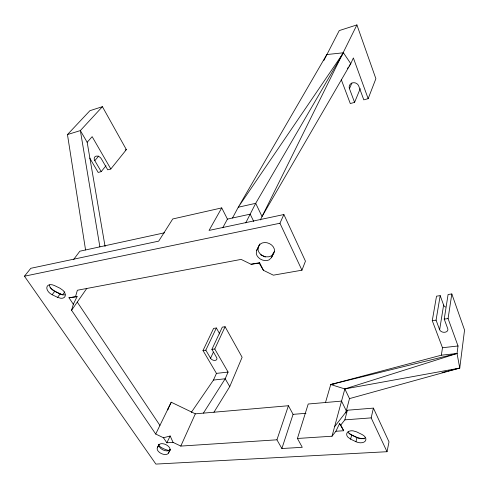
<?xml version="1.0" encoding="UTF-8"?>
<svg xmlns="http://www.w3.org/2000/svg" width="489" height="489" viewBox="0 0 489 489"><rect width="100%" height="100%" fill="white"/><g stroke="black" fill="none" stroke-linecap="round" stroke-linejoin="round"><path stroke-width="0.73" d="M345.717 413.028L349.494 398.608L459.752 368.076L464.55 330.051L451.818 293.956L448.089 294.494L444.226 319.097L447.759 328.724A4.236 3.05 9.4 0 1 444.825 332.269A4.236 3.05 9.4 0 1 439.642 329.739L436.06 320.161L440.192 295.637L436.518 296.169L432.264 320.656L442.49 347.74L441.347 355.197L330.735 384.531L325.497 402.508M447.961 371.065L459.752 368.076L457.038 353.486L458.028 345.98L448.077 318.596L451.818 293.956M439.642 329.739L443.621 305.075L440.192 295.637M222.715 227.807L227.434 219.109L221.737 207.898L172.739 218.974L158.693 241.132L30.801 268.302L24.45 276.206L155.887 464.085L387.031 451.714L389.006 441.86L373.407 408.119L347.367 410.228L334.604 426.659M387.031 451.714L371.169 417.881L373.407 408.119M355.949 441.72A7.127 4.474 16 0 0 365.24 441.133A7.127 4.474 16 0 0 361.982 434.476L356.609 431.873L353.046 430.833A7.121 4.48 16.2 0 0 347.337 432.484A7.121 4.48 16.2 0 0 347.911 437.16L350.637 439.153L355.949 441.72L356.933 437.637L351.646 435.082L348.932 433.095A7.09 4.487 16.2 0 1 348.113 431.891M350.637 439.153L351.646 435.082M346.291 410.833L341.542 401.108L308.217 404.012L297.434 438.474L332.007 436.219L335.894 431.267L343.694 430.736L340.821 424.99L344.855 419.855L347.367 410.228M169.854 450.479L169.934 448.547A6.192 3.533 24.8 0 0 165.905 444.642A6.192 3.533 24.8 0 0 160.245 443.902L158.699 445.124L157.348 447.802A6.161 3.502 24.8 0 0 161.309 453.56A6.161 3.502 24.8 0 0 168.46 453.126L170.416 449.257M332.007 436.219L344.849 388.932L457.038 353.486L441.347 355.197M297.434 438.474L302.275 447.307L281.878 448.517L276.927 439.813L180.796 446.084L173.069 442.374L166.853 442.802L163.448 437.759L155.716 434.043L71.571 310.277L73.326 304.219L77.115 296.572L68.961 297.752L73.326 304.219M75.55 296.536L77.372 290.246L241.12 259.402L251.065 264.268L259.146 263.149L259.616 262.697L263.43 270.319L273.357 275.173L301.951 270.197L305.448 261.157L283.883 214.53L209.054 230.429L221.737 207.898M256.694 250.405L256.279 253.669A8.227 6.247 24.5 0 0 269.029 259.916L271.468 257.642L273.962 252.911A8.276 6.326 24.5 0 0 269.451 243.601A8.276 6.326 24.5 0 0 259.103 245.625L256.694 250.405L259.806 243.98M258.43 246.707L258.015 249.971A8.179 6.241 24.5 0 0 270.692 256.181L272.116 255.209L274.543 251.205M281.878 448.517L293.076 414.354L288.424 405.736L195.331 413.835L171.242 402.227L167.495 409.886L168.632 408.449M276.927 439.813L288.424 405.736M341.261 79.621L350.295 103.546L354.58 102.372L349.452 88.656A4.976 4.584 21.1 0 1 352.435 82.879A4.976 4.584 21.1 0 1 358.73 86.033L363.804 99.854L368.162 98.662L375.882 78.698L356.909 24.915L339.25 30.587L323.749 60.685M354.58 102.372L360.246 88.613M213.944 412.245L229.751 386.597L242.122 357.263L225.099 326.731L222.306 327.135L211.902 349.372L216.603 357.471A3.551 2.341 24.6 0 1 215.068 360.411A3.551 2.341 24.6 0 1 210.551 358.223L205.826 350.167L216.37 327.991L213.607 328.394L202.996 350.534L216.45 373.388L213.473 380.057L191.278 412.429M225.099 326.731L214.769 348.999L228.088 372.068L225.191 378.779L203.381 413.132M349.452 88.656L351.878 83.063M271.468 257.642L273.119 253.907M180.796 446.084L195.331 413.835M301.951 270.197L279.94 223.241L283.883 214.53M168.46 453.126L170.148 449.47A6.137 3.509 24.8 0 1 163.02 449.923A6.137 3.509 24.8 0 1 159.09 444.165L157.348 447.802M210.551 358.223L213.369 352.153M259.103 245.625L259.677 244.396M335.894 431.267L339.543 423.657L340.821 424.99M356.909 24.915L260.368 219.94M155.716 434.043L171.242 402.227M166.853 442.802L170.172 435.999L173.069 442.374M245.71 222.923L255.698 203.32L343.412 52.788L350.772 63.649L262.037 216.517L255.698 203.32L238.265 207.226L232.495 218.008M347.324 68.692L348.186 67.433M349.048 66.174L350.772 63.649L353.37 57.953L368.162 98.662M71.571 310.277L86.828 288.363M64.78 291.878L62.537 294.965L56.7 292.135A15.911 10.153 33.9 0 1 50.067 287.434M57.604 297.367L60.966 298.314A7.243 4.572 33.5 0 0 63.099 290.429L60.025 288.247L54.511 285.576A7.256 4.572 33.7 0 0 46.895 287.037A7.256 4.572 33.7 0 0 52.158 294.733L57.604 297.367L60.092 293.956L63.442 294.898A7.207 4.578 33.5 0 0 64.958 294.818M52.158 294.733L54.676 291.334A7.219 4.572 33.8 0 1 49.371 284.977M73.588 259.561L79.835 251.212L164.542 232.788M89.744 158.1L98.179 172.44L101.217 171.608L94.805 160.661A4.309 3.136 39.8 0 1 96.003 156.18A4.309 3.136 39.8 0 1 101.345 158.809L107.739 169.83L110.82 168.986L126.364 149.634L102.415 106.675L89.909 110.697L67.458 134.567L85.563 249.965M101.217 171.608L105.997 165.759M94.805 160.661L98.711 156.034M105.092 246.535L87.164 142.262L92.152 136.657L110.82 168.986M102.415 106.675L80.355 130.587L67.458 134.567M125.166 149.976L126.364 149.634M163.448 437.759L170.172 435.999M442.068 372.557L446.488 371.438M459.752 368.076L344.849 388.932L330.735 384.531L457.038 353.486M227.434 219.109L250.179 214.158L253.76 221.486M24.45 276.206L279.94 223.241M251.065 264.268L259.616 262.697M330.735 384.531L334.488 383.865M68.961 297.752L77.115 296.572M202.996 350.534L205.826 350.167M211.902 349.372L214.769 348.999M432.264 320.656L436.06 320.161M444.226 319.097L448.077 318.596M216.45 373.388L228.088 372.068M442.49 347.74L458.028 345.98M213.473 380.057L225.191 378.779L229.751 386.597M293.076 414.354L305.949 413.309M344.855 419.855L371.169 417.881M348.999 433.627L354.702 436.384A15.63 9.945 15.8 0 0 364.329 438.767M54.676 291.334L60.092 293.956M260.661 254.793L265.338 257.08M77.268 302.092L159.927 425.406M259.146 263.149L263.43 270.319M339.543 423.657L343.694 430.736M87.164 142.262L80.355 130.587L99.884 246.853M216.37 327.991L219.75 333.969M344.849 388.932L349.494 398.608M365.167 437.881A7.097 4.48 15.9 0 1 356.933 437.637M169.946 450.65A13.527 7.8 24.9 0 1 158.833 445.724M445.528 307.031A4.089 3.026 8.5 0 1 443.621 305.075M326.793 54.542L238.265 207.226L343.412 52.788L326.793 54.542"/></g></svg>
